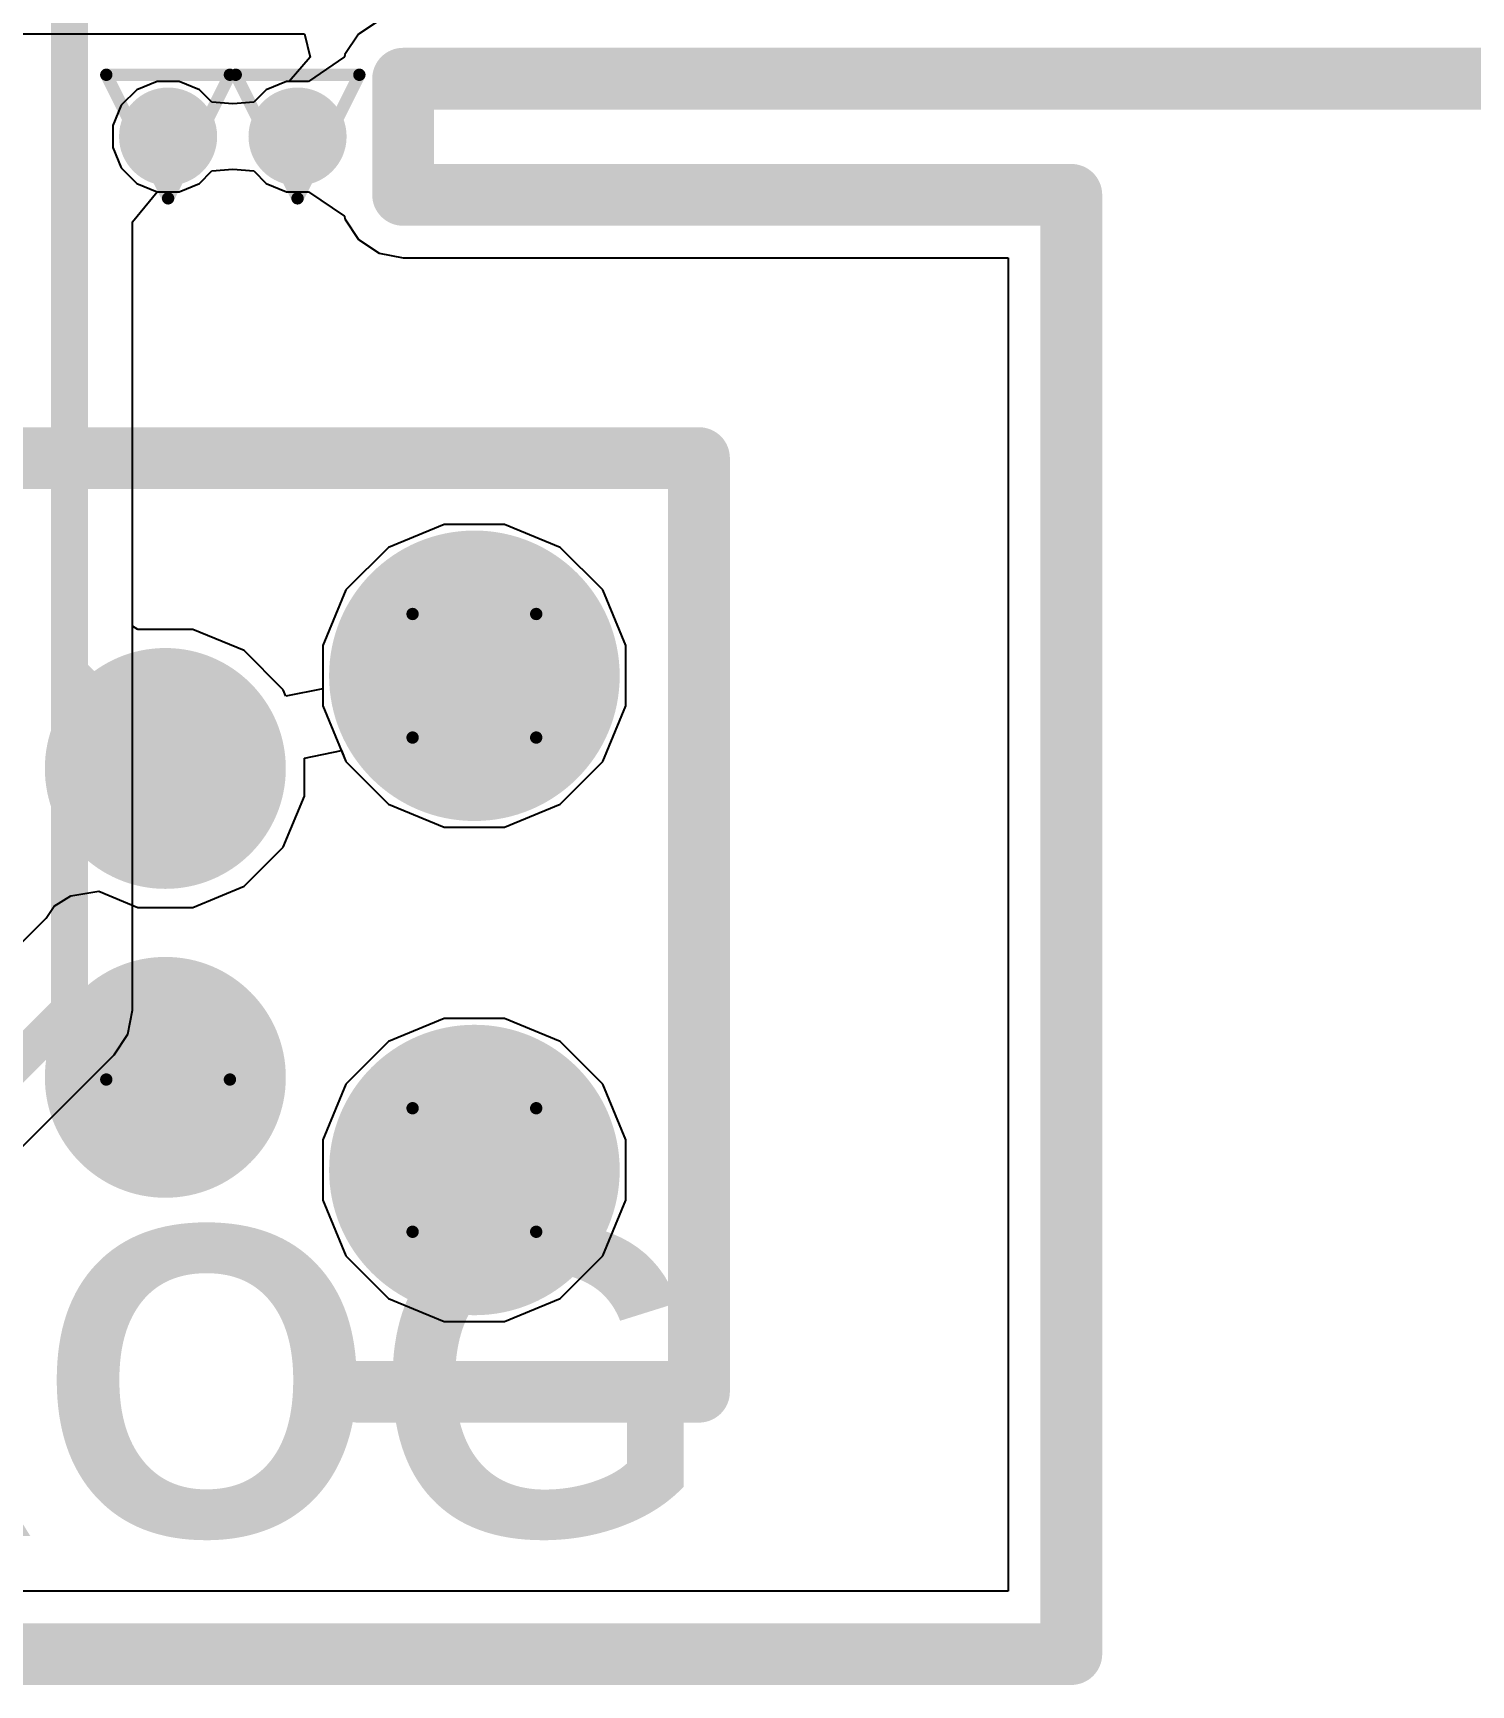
# Model space of a CAD drawing. Header units: inches. Extents: x -10 to 344, y -7 to 75.
# Drawn here: x 42.53 to 48.44, y -6.6 to 0.19 of the extents above; entities that cross this region are included whole.
import ezdxf

# ---------------------------------------------------------------- set-up
doc = ezdxf.new("R2010")
doc.units = ezdxf.units.IN
for name, color, linetype in [('Board Outline', 216, 'Continuous'), ('Bottom Layer', 5, 'Continuous'), ('Bottom Solder', 6, 'Continuous'), ('Drill Drawing', 1, 'Continuous'), ('Mid Layer 1', 16, 'Continuous'), ('Mid Layer 2', 76, 'Continuous'), ('Pad Holes', 156, 'Continuous'), ('Top Layer', 1, 'Continuous'), ('Top Overlay', 2, 'Continuous'), ('Top Paste', 8, 'Continuous'), ('Top Solder', 216, 'Continuous'), ('Via Holes', 16, 'Continuous')]:
    doc.layers.add(name, color=color, linetype=linetype)
doc.styles.add('Arial_Bold', font='', dxfattribs={"height": 0.2})
doc.styles.get('Arial_Bold').set_extended_font_data('Arial', bold=True)

# ---------------------------------------------------------------- blocks, each defined once
blk = doc.blocks.new('TC2030_IDC_NL__85')
at = {"layer": 'Bottom Solder'}
h = blk.add_hatch(color=6, dxfattribs=at)
edge = h.paths.add_edge_path()
edge.add_arc((2.54, 1.016), 0.5971, 0, 360)
h = blk.add_hatch(color=6, dxfattribs=at)
edge = h.paths.add_edge_path()
edge.add_arc((-2.54, 0), 0.5971, 0, 360)
h = blk.add_hatch(color=6, dxfattribs=at)
edge = h.paths.add_edge_path()
edge.add_arc((2.54, -1.016), 0.5971, 0, 360)
at = {"layer": 'Pad Holes'}
h = blk.add_hatch(color=7, dxfattribs=at)
edge = h.paths.add_edge_path()
edge.add_arc((2.54, 1.016), 0.4955, 0, 360)
h = blk.add_hatch(color=7, dxfattribs=at)
edge = h.paths.add_edge_path()
edge.add_arc((-2.54, 0), 0.4955, 0, 360)
h = blk.add_hatch(color=7, dxfattribs=at)
edge = h.paths.add_edge_path()
edge.add_arc((2.54, -1.016), 0.4955, 0, 360)
at = {"layer": 'Top Layer'}
h = blk.add_hatch(color=1, dxfattribs=at)
edge = h.paths.add_edge_path()
edge.add_arc((-1.27, 0.635), 0.3935, 0, 360)
h = blk.add_hatch(color=1, dxfattribs=at)
edge = h.paths.add_edge_path()
edge.add_arc((0, 0.635), 0.3935, 0, 360)
h = blk.add_hatch(color=1, dxfattribs=at)
edge = h.paths.add_edge_path()
edge.add_arc((1.27, 0.635), 0.3935, 0, 360)
h = blk.add_hatch(color=1, dxfattribs=at)
edge = h.paths.add_edge_path()
edge.add_arc((-1.27, -0.635), 0.3935, 0, 360)
h = blk.add_hatch(color=1, dxfattribs=at)
edge = h.paths.add_edge_path()
edge.add_arc((-1.27, -0.635), 0.3935, 0, 360)
h = blk.add_hatch(color=1, dxfattribs=at)
edge = h.paths.add_edge_path()
edge.add_arc((0, -0.635), 0.3935, 0, 360)
h = blk.add_hatch(color=1, dxfattribs=at)
edge = h.paths.add_edge_path()
edge.add_arc((1.27, -0.635), 0.3935, 0, 360)
at = {"layer": 'Top Paste'}
h = blk.add_hatch(color=8, dxfattribs=at)
edge = h.paths.add_edge_path()
edge.add_arc((-1.27, 0.635), 0.3935, 0, 360)
h = blk.add_hatch(color=8, dxfattribs=at)
edge = h.paths.add_edge_path()
edge.add_arc((0, 0.635), 0.3935, 0, 360)
h = blk.add_hatch(color=8, dxfattribs=at)
edge = h.paths.add_edge_path()
edge.add_arc((1.27, 0.635), 0.3935, 0, 360)
h = blk.add_hatch(color=8, dxfattribs=at)
edge = h.paths.add_edge_path()
edge.add_arc((-1.27, -0.635), 0.3935, 0, 360)
h = blk.add_hatch(color=8, dxfattribs=at)
edge = h.paths.add_edge_path()
edge.add_arc((-1.27, -0.635), 0.3935, 0, 360)
h = blk.add_hatch(color=8, dxfattribs=at)
edge = h.paths.add_edge_path()
edge.add_arc((0, -0.635), 0.3935, 0, 360)
h = blk.add_hatch(color=8, dxfattribs=at)
edge = h.paths.add_edge_path()
edge.add_arc((1.27, -0.635), 0.3935, 0, 360)
at = {"layer": 'Top Solder'}
h = blk.add_hatch(color=216, dxfattribs=at)
edge = h.paths.add_edge_path()
edge.add_arc((2.54, 1.016), 0.5971, 0, 360)
h = blk.add_hatch(color=216, dxfattribs=at)
edge = h.paths.add_edge_path()
edge.add_arc((-1.27, 0.635), 0.4951, 0, 360)
h = blk.add_hatch(color=216, dxfattribs=at)
edge = h.paths.add_edge_path()
edge.add_arc((0, 0.635), 0.4951, 0, 360)
h = blk.add_hatch(color=216, dxfattribs=at)
edge = h.paths.add_edge_path()
edge.add_arc((1.27, 0.635), 0.4951, 0, 360)
h = blk.add_hatch(color=216, dxfattribs=at)
edge = h.paths.add_edge_path()
edge.add_arc((-2.54, 0), 0.5971, 0, 360)
h = blk.add_hatch(color=216, dxfattribs=at)
edge = h.paths.add_edge_path()
edge.add_arc((-1.27, -0.635), 0.4951, 0, 360)
h = blk.add_hatch(color=216, dxfattribs=at)
edge = h.paths.add_edge_path()
edge.add_arc((-1.27, -0.635), 0.4951, 0, 360)
h = blk.add_hatch(color=216, dxfattribs=at)
edge = h.paths.add_edge_path()
edge.add_arc((0, -0.635), 0.4951, 0, 360)
h = blk.add_hatch(color=216, dxfattribs=at)
edge = h.paths.add_edge_path()
edge.add_arc((1.27, -0.635), 0.4951, 0, 360)
h = blk.add_hatch(color=216, dxfattribs=at)
edge = h.paths.add_edge_path()
edge.add_arc((2.54, -1.016), 0.5971, 0, 360)
at = {"layer": 'Top Overlay'}
for points in [[(-3.4789, -1.9276, 0.254, 0.254, 0), (-3.4789, 1.9109, 0.254, 0.254, 0)], [(-3.4789, 1.9109, 0.254, 0.254, 0), (3.4629, 1.9109, 0.254, 0.254, 0)], [(3.4629, -1.9276, 0.254, 0.254, 0), (3.4629, 1.9109, 0.254, 0.254, 0)]]:
    blk.add_lwpolyline(points, format="xyseb", dxfattribs=at)
for points in [[(-3.5424, 1.9109, 0.127, 0.127, 1), (-3.4154, 1.9109, 0.127, 0.127, 1)], [(-3.5424, 1.9109, 0.127, 0.127, 1), (-3.4154, 1.9109, 0.127, 0.127, 1)], [(3.3994, 1.9109, 0.127, 0.127, 1), (3.5264, 1.9109, 0.127, 0.127, 1)], [(3.3994, 1.9109, 0.127, 0.127, 1), (3.5264, 1.9109, 0.127, 0.127, 1)], [(-1.8694, -1.016, 0.254, 0.254, 1), (-2.1946, -1.016, 0.254, 0.254, 1)], [(-2.2581, -1.016, 0.127, 0.127, 1), (-2.1311, -1.016, 0.127, 0.127, 1)], [(-1.9329, -1.016, 0.127, 0.127, 1), (-1.8059, -1.016, 0.127, 0.127, 1)], [(-3.5424, -1.9276, 0.127, 0.127, 1), (-3.4154, -1.9276, 0.127, 0.127, 1)], [(3.3994, -1.9276, 0.127, 0.127, 1), (3.5264, -1.9276, 0.127, 0.127, 1)]]:
    blk.add_lwpolyline(points, format="xyseb", close=True, dxfattribs=at)

msp = doc.modelspace()

# ---------------------------------------------------------------- hatches: boundary and pattern name
at = {"layer": 'Bottom Layer'}
h = msp.add_hatch(color=5, dxfattribs=at)
edge = h.paths.add_edge_path()
edge.add_arc((43.0892, -4.1148), 0.2, 0, 360)
at = {"layer": 'Bottom Solder'}
h = msp.add_hatch(color=6, dxfattribs=at)
edge = h.paths.add_edge_path()
edge.add_arc((43.0892, -0.2379), 0.2016, 0, 360)
h = msp.add_hatch(color=6, dxfattribs=at)
edge = h.paths.add_edge_path()
edge.add_arc((43.6212, -0.2379), 0.2016, 0, 360)
at = {"layer": 'Mid Layer 1'}
h = msp.add_hatch(color=16, dxfattribs=at)
edge = h.paths.add_edge_path()
edge.add_arc((43.0892, -4.1148), 0.2, 0, 360)
at = {"layer": 'Mid Layer 2'}
h = msp.add_hatch(color=76, dxfattribs=at)
edge = h.paths.add_edge_path()
edge.add_arc((43.0892, -4.1148), 0.2, 0, 360)
at = {"layer": 'Pad Holes'}
h = msp.add_hatch(color=7, dxfattribs=at)
edge = h.paths.add_edge_path()
edge.add_arc((43.0892, -0.2379), 0.1, 0, 360)
h = msp.add_hatch(color=7, dxfattribs=at)
edge = h.paths.add_edge_path()
edge.add_arc((43.6212, -0.2379), 0.1, 0, 360)
at = {"layer": 'Top Layer'}
h = msp.add_hatch(color=1, dxfattribs=at)
edge = h.paths.add_edge_path()
edge.add_arc((43.0892, -4.1148), 0.2, 0, 360)
at = {"layer": 'Top Solder'}
h = msp.add_hatch(color=216, dxfattribs=at)
edge = h.paths.add_edge_path()
edge.add_arc((43.0892, -0.2379), 0.2016, 0, 360)
h = msp.add_hatch(color=216, dxfattribs=at)
edge = h.paths.add_edge_path()
edge.add_arc((43.6212, -0.2379), 0.2016, 0, 360)
at = {"layer": 'Via Holes'}
h = msp.add_hatch(color=7, dxfattribs=at)
edge = h.paths.add_edge_path()
edge.add_arc((43.0892, -4.1148), 0.1, 0, 360)

# ---------------------------------------------------------------- linework, layer by layer
at = {"layer": 'Board Outline'}
for points in [[(44.055, 0, 0.254, 0.254, 0), (60, 0, 0.254, 0.254, 0)], [(44.055, -0.4776, 0.254, 0.254, 0), (44.055, 0, 0.254, 0.254, 0)], [(44.055, -0.4776, 0.254, 0.254, 0), (46.8009, -0.4776, 0.254, 0.254, 0)], [(46.8009, -6.477, 0.254, 0.254, 0), (46.8009, -0.4776, 0.254, 0.254, 0)], [(36.8009, -6.477, 0.254, 0.254, 0), (46.8009, -6.477, 0.254, 0.254, 0)]]:
    msp.add_lwpolyline(points, format="xyseb", dxfattribs=at)
for points in [[(43.9915, 0, 0.127, 0.127, 1), (44.1185, 0, 0.127, 0.127, 1)], [(43.9915, 0, 0.127, 0.127, 1), (44.1185, 0, 0.127, 0.127, 1)], [(43.9915, -0.4776, 0.127, 0.127, 1), (44.1185, -0.4776, 0.127, 0.127, 1)], [(43.9915, -0.4776, 0.127, 0.127, 1), (44.1185, -0.4776, 0.127, 0.127, 1)], [(46.7374, -0.4776, 0.127, 0.127, 1), (46.8644, -0.4776, 0.127, 0.127, 1)], [(46.7374, -0.4776, 0.127, 0.127, 1), (46.8644, -0.4776, 0.127, 0.127, 1)], [(46.7374, -6.477, 0.127, 0.127, 1), (46.8644, -6.477, 0.127, 0.127, 1)], [(46.7374, -6.477, 0.127, 0.127, 1), (46.8644, -6.477, 0.127, 0.127, 1)]]:
    msp.add_lwpolyline(points, format="xyseb", close=True, dxfattribs=at)
at = {"layer": 'Bottom Layer'}
for p, q in [((43.2178, -0.4303), (43.269, -0.379)), ((43.269, -0.379), (43.3552, -0.3722)), ((43.3552, -0.3722), (43.4414, -0.379)), ((43.4414, -0.379), (43.4926, -0.4303)), ((42.943, -0.588), (43.044, -0.4649)), ((43.044, -0.4649), (43.1343, -0.4649)), ((43.1343, -0.4649), (43.2178, -0.4303)), ((43.4926, -0.4303), (43.5761, -0.4649)), ((43.5761, -0.4649), (43.6664, -0.4649)), ((43.6664, -0.4649), (43.8135, -0.5657)), ((42.943, -3.8296), (42.943, -0.588)), ((43.8135, -0.5657), (43.8157, -0.5767)), ((43.8157, -0.5767), (43.8719, -0.6607)), ((43.8719, -0.6607), (43.9559, -0.7169)), ((43.9559, -0.7169), (44.055, -0.7366)), ((44.055, -0.7366), (46.5419, -0.7366)), ((46.5419, -0.7366), (46.5419, -6.218)), ((44.2241, -1.8323), (43.9953, -1.927)), ((44.4717, -1.8323), (44.2241, -1.8323)), ((44.7005, -1.927), (44.4717, -1.8323)), ((43.9953, -1.927), (43.8202, -2.1021)), ((44.8756, -2.1021), (44.7005, -1.927)), ((43.8202, -2.1021), (43.7254, -2.3309)), ((44.9704, -2.3309), (44.8756, -2.1021)), ((43.7254, -2.3309), (43.7254, -2.5786)), ((44.9704, -2.5786), (44.9704, -2.3309)), ((43.7254, -2.5786), (43.8202, -2.8074)), ((44.8756, -2.8074), (44.9704, -2.5786)), ((43.8202, -2.8074), (43.9953, -2.9825)), ((44.7005, -2.9825), (44.8756, -2.8074)), ((43.9953, -2.9825), (44.2241, -3.0773)), ((44.4717, -3.0773), (44.7005, -2.9825)), ((44.2241, -3.0773), (44.4717, -3.0773)), ((42.9233, -3.9287), (42.943, -3.8296)), ((44.2241, -3.8643), (43.9953, -3.959)), ((44.4717, -3.8643), (44.2241, -3.8643)), ((44.7005, -3.959), (44.4717, -3.8643)), ((42.8671, -4.0127), (42.9233, -3.9287)), ((43.9953, -3.959), (43.8202, -4.1341)), ((44.8756, -4.1341), (44.7005, -3.959)), ((42.1787, -4.7011), (42.8671, -4.0127)), ((43.8202, -4.1341), (43.7254, -4.3629)), ((44.9704, -4.3629), (44.8756, -4.1341)), ((43.7254, -4.3629), (43.7254, -4.6106)), ((44.9704, -4.6106), (44.9704, -4.3629)), ((43.7254, -4.6106), (43.8202, -4.8394)), ((44.8756, -4.8394), (44.9704, -4.6106)), ((43.8202, -4.8394), (43.9953, -5.0145)), ((44.7005, -5.0145), (44.8756, -4.8394)), ((43.9953, -5.0145), (44.2241, -5.1093)), ((44.4717, -5.1093), (44.7005, -5.0145)), ((44.2241, -5.1093), (44.4717, -5.1093)), ((46.5419, -6.218), (37.0598, -6.218))]:
    msp.add_line(p, q, dxfattribs=at)
for points in [[(42.684, -3.8296, 0.1524, 0.1524, 0), (42.684, 0.3549, 0.1524, 0.1524, 0)], [(41.9956, -4.518, 0.1524, 0.1524, 0), (42.684, -3.8296, 0.1524, 0.1524, 0)]]:
    msp.add_lwpolyline(points, format="xyseb", dxfattribs=at)
msp.add_lwpolyline([(42.6459, -3.8296, 0.0762, 0.0762, 1), (42.7221, -3.8296, 0.0762, 0.0762, 1)], format="xyseb", close=True, dxfattribs=at)
msp.add_lwpolyline([(42.6459, -3.8296, 0.0762, 0.0762, 1), (42.7221, -3.8296, 0.0762, 0.0762, 1)], format="xyseb", close=True, dxfattribs=at)
at = {"layer": 'Drill Drawing'}
for points in [[(42.8352, 0.0161, 0.0508, 0.0508, 0), (43.3432, 0.0161, 0.0508, 0.0508, 0)], [(42.8352, 0.0161, 0.0508, 0.0508, 0), (43.0892, -0.4919, 0.0508, 0.0508, 0)], [(43.0892, -0.4919, 0.0508, 0.0508, 0), (43.3432, 0.0161, 0.0508, 0.0508, 0)], [(43.3672, 0.0161, 0.0508, 0.0508, 0), (43.8752, 0.0161, 0.0508, 0.0508, 0)], [(43.3672, 0.0161, 0.0508, 0.0508, 0), (43.6212, -0.4919, 0.0508, 0.0508, 0)], [(43.6212, -0.4919, 0.0508, 0.0508, 0), (43.8752, 0.0161, 0.0508, 0.0508, 0)], [(44.0939, -2.2008, 0.0508, 0.0508, 0), (44.6019, -2.2008, 0.0508, 0.0508, 0)], [(44.0939, -2.7088, 0.0508, 0.0508, 0), (44.0939, -2.2008, 0.0508, 0.0508, 0)], [(44.6019, -2.7088, 0.0508, 0.0508, 0), (44.6019, -2.2008, 0.0508, 0.0508, 0)], [(44.0939, -2.7088, 0.0508, 0.0508, 0), (44.6019, -2.7088, 0.0508, 0.0508, 0)], [(44.0939, -4.2328, 0.0508, 0.0508, 0), (44.6019, -4.2328, 0.0508, 0.0508, 0)], [(44.0939, -4.7408, 0.0508, 0.0508, 0), (44.0939, -4.2328, 0.0508, 0.0508, 0)], [(44.6019, -4.7408, 0.0508, 0.0508, 0), (44.6019, -4.2328, 0.0508, 0.0508, 0)], [(44.0939, -4.7408, 0.0508, 0.0508, 0), (44.6019, -4.7408, 0.0508, 0.0508, 0)]]:
    msp.add_lwpolyline(points, format="xyseb", dxfattribs=at)
for points in [[(42.8225, 0.0161, 0.0254, 0.0254, 1), (42.8479, 0.0161, 0.0254, 0.0254, 1)], [(42.8225, 0.0161, 0.0254, 0.0254, 1), (42.8479, 0.0161, 0.0254, 0.0254, 1)], [(43.3305, 0.0161, 0.0254, 0.0254, 1), (43.3559, 0.0161, 0.0254, 0.0254, 1)], [(43.3305, 0.0161, 0.0254, 0.0254, 1), (43.3559, 0.0161, 0.0254, 0.0254, 1)], [(43.3545, 0.0161, 0.0254, 0.0254, 1), (43.3799, 0.0161, 0.0254, 0.0254, 1)], [(43.3545, 0.0161, 0.0254, 0.0254, 1), (43.3799, 0.0161, 0.0254, 0.0254, 1)], [(43.8625, 0.0161, 0.0254, 0.0254, 1), (43.8879, 0.0161, 0.0254, 0.0254, 1)], [(43.8625, 0.0161, 0.0254, 0.0254, 1), (43.8879, 0.0161, 0.0254, 0.0254, 1)], [(43.0765, -0.4919, 0.0254, 0.0254, 1), (43.1019, -0.4919, 0.0254, 0.0254, 1)], [(43.0765, -0.4919, 0.0254, 0.0254, 1), (43.1019, -0.4919, 0.0254, 0.0254, 1)], [(43.6085, -0.4919, 0.0254, 0.0254, 1), (43.6339, -0.4919, 0.0254, 0.0254, 1)], [(43.6085, -0.4919, 0.0254, 0.0254, 1), (43.6339, -0.4919, 0.0254, 0.0254, 1)], [(44.0812, -2.2008, 0.0254, 0.0254, 1), (44.1066, -2.2008, 0.0254, 0.0254, 1)], [(44.0812, -2.2008, 0.0254, 0.0254, 1), (44.1066, -2.2008, 0.0254, 0.0254, 1)], [(44.5892, -2.2008, 0.0254, 0.0254, 1), (44.6146, -2.2008, 0.0254, 0.0254, 1)], [(44.5892, -2.2008, 0.0254, 0.0254, 1), (44.6146, -2.2008, 0.0254, 0.0254, 1)], [(44.0812, -2.7088, 0.0254, 0.0254, 1), (44.1066, -2.7088, 0.0254, 0.0254, 1)], [(44.0812, -2.7088, 0.0254, 0.0254, 1), (44.1066, -2.7088, 0.0254, 0.0254, 1)], [(44.5892, -2.7088, 0.0254, 0.0254, 1), (44.6146, -2.7088, 0.0254, 0.0254, 1)], [(44.5892, -2.7088, 0.0254, 0.0254, 1), (44.6146, -2.7088, 0.0254, 0.0254, 1)], [(43.3432, -4.1148, 0.0508, 0.0508, 1), (42.8352, -4.1148, 0.0508, 0.0508, 1)], [(42.8225, -4.1148, 0.0254, 0.0254, 1), (42.8479, -4.1148, 0.0254, 0.0254, 1)], [(43.3305, -4.1148, 0.0254, 0.0254, 1), (43.3559, -4.1148, 0.0254, 0.0254, 1)], [(44.0812, -4.2328, 0.0254, 0.0254, 1), (44.1066, -4.2328, 0.0254, 0.0254, 1)], [(44.0812, -4.2328, 0.0254, 0.0254, 1), (44.1066, -4.2328, 0.0254, 0.0254, 1)], [(44.5892, -4.2328, 0.0254, 0.0254, 1), (44.6146, -4.2328, 0.0254, 0.0254, 1)], [(44.5892, -4.2328, 0.0254, 0.0254, 1), (44.6146, -4.2328, 0.0254, 0.0254, 1)], [(44.0812, -4.7408, 0.0254, 0.0254, 1), (44.1066, -4.7408, 0.0254, 0.0254, 1)], [(44.0812, -4.7408, 0.0254, 0.0254, 1), (44.1066, -4.7408, 0.0254, 0.0254, 1)], [(44.5892, -4.7408, 0.0254, 0.0254, 1), (44.6146, -4.7408, 0.0254, 0.0254, 1)], [(44.5892, -4.7408, 0.0254, 0.0254, 1), (44.6146, -4.7408, 0.0254, 0.0254, 1)]]:
    msp.add_lwpolyline(points, format="xyseb", close=True, dxfattribs=at)
at = {"layer": 'Mid Layer 1'}
for p, q in [((43.9559, 0.2392), (43.8719, 0.1831)), ((43.8719, 0.1831), (43.8157, 0.0991)), ((43.8138, 0.0897), (43.6664, -0.0109)), ((43.8157, 0.0991), (43.8138, 0.0897)), ((42.9606, -0.0454), (42.8968, -0.1093)), ((43.044, -0.0109), (42.9606, -0.0454)), ((43.1343, -0.0109), (43.044, -0.0109)), ((43.2178, -0.0454), (43.1343, -0.0109)), ((43.269, -0.0967), (43.2178, -0.0454)), ((43.4926, -0.0454), (43.4414, -0.0967)), ((43.5761, -0.0109), (43.4926, -0.0454)), ((43.6664, -0.0109), (43.5761, -0.0109)), ((42.8968, -0.1093), (42.8622, -0.1927)), ((43.3552, -0.1035), (43.269, -0.0967)), ((43.4414, -0.0967), (43.3552, -0.1035)), ((42.8622, -0.1927), (42.8622, -0.283)), ((42.8622, -0.283), (42.8968, -0.3664)), ((42.8968, -0.3664), (42.9606, -0.4303)), ((43.2178, -0.4303), (43.269, -0.379)), ((43.269, -0.379), (43.3552, -0.3722)), ((43.3552, -0.3722), (43.4414, -0.379)), ((43.4414, -0.379), (43.4926, -0.4303)), ((42.9606, -0.4303), (43.044, -0.4649)), ((43.044, -0.4649), (43.1343, -0.4649)), ((43.1343, -0.4649), (43.2178, -0.4303)), ((43.4926, -0.4303), (43.5761, -0.4649)), ((43.5761, -0.4649), (43.6664, -0.4649)), ((43.6664, -0.4649), (43.8135, -0.5657)), ((43.8135, -0.5657), (43.8157, -0.5767)), ((43.8157, -0.5767), (43.8719, -0.6607)), ((43.8719, -0.6607), (43.9559, -0.7169)), ((43.9559, -0.7169), (44.055, -0.7366)), ((44.055, -0.7366), (46.5419, -0.7366)), ((46.5419, -0.7366), (46.5419, -6.218)), ((44.2241, -1.8323), (43.9953, -1.927)), ((44.4717, -1.8323), (44.2241, -1.8323)), ((44.7005, -1.927), (44.4717, -1.8323)), ((43.9953, -1.927), (43.8202, -2.1021)), ((44.8756, -2.1021), (44.7005, -1.927)), ((43.8202, -2.1021), (43.7254, -2.3309)), ((44.9704, -2.3309), (44.8756, -2.1021)), ((43.7254, -2.3309), (43.7254, -2.5786)), ((44.9704, -2.5786), (44.9704, -2.3309)), ((43.7254, -2.5786), (43.8202, -2.8074)), ((44.8756, -2.8074), (44.9704, -2.5786)), ((43.8202, -2.8074), (43.9953, -2.9825)), ((44.7005, -2.9825), (44.8756, -2.8074)), ((43.9953, -2.9825), (44.2241, -3.0773)), ((44.4717, -3.0773), (44.7005, -2.9825)), ((44.2241, -3.0773), (44.4717, -3.0773)), ((44.2241, -3.8643), (43.9953, -3.959)), ((44.4717, -3.8643), (44.2241, -3.8643)), ((44.7005, -3.959), (44.4717, -3.8643)), ((43.9953, -3.959), (43.8202, -4.1341)), ((44.8756, -4.1341), (44.7005, -3.959)), ((43.8202, -4.1341), (43.7254, -4.3629)), ((44.9704, -4.3629), (44.8756, -4.1341)), ((43.7254, -4.3629), (43.7254, -4.6106)), ((44.9704, -4.6106), (44.9704, -4.3629)), ((43.7254, -4.6106), (43.8202, -4.8394)), ((44.8756, -4.8394), (44.9704, -4.6106)), ((43.8202, -4.8394), (43.9953, -5.0145)), ((44.7005, -5.0145), (44.8756, -4.8394)), ((43.9953, -5.0145), (44.2241, -5.1093)), ((44.4717, -5.1093), (44.7005, -5.0145)), ((44.2241, -5.1093), (44.4717, -5.1093)), ((46.5419, -6.218), (37.0598, -6.218))]:
    msp.add_line(p, q, dxfattribs=at)
at = {"layer": 'Mid Layer 2'}
for p, q in [((40.5636, 0.184), (43.6492, 0.184)), ((43.6492, 0.184), (43.6729, 0.0886)), ((43.6729, 0.0886), (43.5872, -0.0109)), ((42.9606, -0.0454), (42.8968, -0.1093)), ((43.044, -0.0109), (42.9606, -0.0454)), ((43.1343, -0.0109), (43.044, -0.0109)), ((43.2178, -0.0454), (43.1343, -0.0109)), ((43.269, -0.0967), (43.2178, -0.0454)), ((43.4926, -0.0454), (43.4414, -0.0967)), ((43.5761, -0.0109), (43.4926, -0.0454)), ((43.5872, -0.0109), (43.5761, -0.0109)), ((42.8968, -0.1093), (42.8622, -0.1927)), ((43.3552, -0.1035), (43.269, -0.0967)), ((43.4414, -0.0967), (43.3552, -0.1035)), ((42.8622, -0.1927), (42.8622, -0.283)), ((42.8622, -0.283), (42.8968, -0.3664)), ((42.8968, -0.3664), (42.9606, -0.4303)), ((43.2178, -0.4303), (43.269, -0.379)), ((43.269, -0.379), (43.3552, -0.3722)), ((43.3552, -0.3722), (43.4414, -0.379)), ((43.4414, -0.379), (43.4926, -0.4303)), ((42.9606, -0.4303), (43.044, -0.4649)), ((43.044, -0.4649), (43.1343, -0.4649)), ((43.1343, -0.4649), (43.2178, -0.4303)), ((43.4926, -0.4303), (43.5761, -0.4649)), ((43.5761, -0.4649), (43.6664, -0.4649)), ((43.6664, -0.4649), (43.8135, -0.5657)), ((43.8135, -0.5657), (43.8157, -0.5767)), ((43.8157, -0.5767), (43.8719, -0.6607)), ((43.8719, -0.6607), (43.9559, -0.7169)), ((43.9559, -0.7169), (44.055, -0.7366)), ((44.055, -0.7366), (46.5419, -0.7366)), ((46.5419, -0.7366), (46.5419, -6.218)), ((44.2241, -1.8323), (43.9953, -1.927)), ((44.4717, -1.8323), (44.2241, -1.8323)), ((44.7005, -1.927), (44.4717, -1.8323)), ((43.9953, -1.927), (43.8202, -2.1021)), ((44.8756, -2.1021), (44.7005, -1.927)), ((43.8202, -2.1021), (43.7254, -2.3309)), ((44.9704, -2.3309), (44.8756, -2.1021)), ((43.7254, -2.3309), (43.7254, -2.5786)), ((44.9704, -2.5786), (44.9704, -2.3309)), ((43.7254, -2.5786), (43.8202, -2.8074)), ((44.8756, -2.8074), (44.9704, -2.5786)), ((43.8202, -2.8074), (43.9953, -2.9825)), ((44.7005, -2.9825), (44.8756, -2.8074)), ((43.9953, -2.9825), (44.2241, -3.0773)), ((44.4717, -3.0773), (44.7005, -2.9825)), ((44.2241, -3.0773), (44.4717, -3.0773)), ((44.2241, -3.8643), (43.9953, -3.959)), ((44.4717, -3.8643), (44.2241, -3.8643)), ((44.7005, -3.959), (44.4717, -3.8643)), ((43.9953, -3.959), (43.8202, -4.1341)), ((44.8756, -4.1341), (44.7005, -3.959)), ((43.8202, -4.1341), (43.7254, -4.3629)), ((44.9704, -4.3629), (44.8756, -4.1341)), ((43.7254, -4.3629), (43.7254, -4.6106)), ((44.9704, -4.6106), (44.9704, -4.3629)), ((43.7254, -4.6106), (43.8202, -4.8394)), ((44.8756, -4.8394), (44.9704, -4.6106)), ((43.8202, -4.8394), (43.9953, -5.0145)), ((44.7005, -5.0145), (44.8756, -4.8394)), ((43.9953, -5.0145), (44.2241, -5.1093)), ((44.4717, -5.1093), (44.7005, -5.0145)), ((44.2241, -5.1093), (44.4717, -5.1093)), ((46.5419, -6.218), (37.0598, -6.218))]:
    msp.add_line(p, q, dxfattribs=at)
at = {"layer": 'Top Layer'}
for p, q in [((43.2178, -0.4303), (43.269, -0.379)), ((43.269, -0.379), (43.3552, -0.3722)), ((43.3552, -0.3722), (43.4414, -0.379)), ((43.4414, -0.379), (43.4926, -0.4303)), ((42.943, -0.588), (43.044, -0.4649)), ((43.044, -0.4649), (43.1343, -0.4649)), ((43.1343, -0.4649), (43.2178, -0.4303)), ((43.4926, -0.4303), (43.5761, -0.4649)), ((43.5761, -0.4649), (43.6664, -0.4649)), ((43.6664, -0.4649), (43.8135, -0.5657)), ((42.943, -2.2502), (42.943, -0.588)), ((43.8135, -0.5657), (43.8157, -0.5767)), ((43.8157, -0.5767), (43.8719, -0.6607)), ((43.8719, -0.6607), (43.9559, -0.7169)), ((43.9559, -0.7169), (44.055, -0.7366)), ((44.055, -0.7366), (46.5419, -0.7366)), ((46.5419, -0.7366), (46.5419, -6.218)), ((44.2241, -1.8323), (43.9953, -1.927)), ((44.4717, -1.8323), (44.2241, -1.8323)), ((44.7005, -1.927), (44.4717, -1.8323)), ((43.9953, -1.927), (43.8202, -2.1021)), ((44.8756, -2.1021), (44.7005, -1.927)), ((43.8202, -2.1021), (43.7254, -2.3309)), ((44.9704, -2.3309), (44.8756, -2.1021)), ((42.9643, -2.2645), (42.943, -2.2502)), ((43.1915, -2.2645), (42.9643, -2.2645)), ((43.4015, -2.3514), (43.1915, -2.2645)), ((43.5622, -2.5121), (43.4015, -2.3514)), ((43.7254, -2.3309), (43.7254, -2.5079)), ((44.9704, -2.5786), (44.9704, -2.3309)), ((43.573, -2.5382), (43.5622, -2.5121)), ((43.7254, -2.5079), (43.573, -2.5382)), ((44.8756, -2.8074), (44.9704, -2.5786)), ((43.6492, -2.7929), (43.8016, -2.7625)), ((43.8016, -2.7625), (43.8202, -2.8074)), ((43.6492, -2.9494), (43.6492, -2.7929)), ((43.8202, -2.8074), (43.9953, -2.9825)), ((44.7005, -2.9825), (44.8756, -2.8074)), ((43.5622, -3.1594), (43.6492, -2.9494)), ((43.9953, -2.9825), (44.2241, -3.0773)), ((44.4717, -3.0773), (44.7005, -2.9825)), ((44.2241, -3.0773), (44.4717, -3.0773)), ((43.4015, -3.3201), (43.5622, -3.1594)), ((43.1915, -3.4071), (43.4015, -3.3201)), ((42.6206, -3.4019), (42.6898, -3.3595)), ((42.6898, -3.3595), (42.8045, -3.3409)), ((42.8045, -3.3409), (42.9643, -3.4071)), ((42.3848, -3.6539), (42.5877, -3.451)), ((42.5877, -3.451), (42.6206, -3.4019)), ((42.9643, -3.4071), (43.1915, -3.4071)), ((44.2241, -3.8643), (43.9953, -3.959)), ((44.4717, -3.8643), (44.2241, -3.8643)), ((44.7005, -3.959), (44.4717, -3.8643)), ((43.9953, -3.959), (43.8202, -4.1341)), ((44.8756, -4.1341), (44.7005, -3.959)), ((43.8202, -4.1341), (43.7254, -4.3629)), ((44.9704, -4.3629), (44.8756, -4.1341)), ((43.7254, -4.3629), (43.7254, -4.6106)), ((44.9704, -4.6106), (44.9704, -4.3629)), ((43.7254, -4.6106), (43.8202, -4.8394)), ((44.8756, -4.8394), (44.9704, -4.6106)), ((43.8202, -4.8394), (43.9953, -5.0145)), ((44.7005, -5.0145), (44.8756, -4.8394)), ((43.9953, -5.0145), (44.2241, -5.1093)), ((44.4717, -5.1093), (44.7005, -5.0145)), ((44.2241, -5.1093), (44.4717, -5.1093)), ((46.5419, -6.218), (37.0598, -6.218))]:
    msp.add_line(p, q, dxfattribs=at)
for points in [[(42.684, -2.4419, 0.1524, 0.1524, 0), (42.684, 4.8641, 0.1524, 0.1524, 0)], [(42.684, -2.4419, 0.1524, 0.1524, 0), (43.0779, -2.8358, 0.1524, 0.1524, 0)], [(43.0779, -4.1058, 0.254, 0.254, 0), (43.0869, -4.1148, 0.254, 0.254, 0)], [(43.0869, -4.1148, 0.254, 0.254, 0), (43.0892, -4.1148, 0.254, 0.254, 0)]]:
    msp.add_lwpolyline(points, format="xyseb", dxfattribs=at)
for points in [[(42.6459, -2.4419, 0.0762, 0.0762, 1), (42.7221, -2.4419, 0.0762, 0.0762, 1)], [(42.6459, -2.4419, 0.0762, 0.0762, 1), (42.7221, -2.4419, 0.0762, 0.0762, 1)], [(43.0398, -2.8358, 0.0762, 0.0762, 1), (43.116, -2.8358, 0.0762, 0.0762, 1)], [(43.0144, -4.1058, 0.127, 0.127, 1), (43.1414, -4.1058, 0.127, 0.127, 1)], [(43.0234, -4.1148, 0.127, 0.127, 1), (43.1504, -4.1148, 0.127, 0.127, 1)], [(43.0234, -4.1148, 0.127, 0.127, 1), (43.1504, -4.1148, 0.127, 0.127, 1)], [(43.0257, -4.1148, 0.127, 0.127, 1), (43.1527, -4.1148, 0.127, 0.127, 1)]]:
    msp.add_lwpolyline(points, format="xyseb", close=True, dxfattribs=at)
at = {"layer": 'Top Overlay'}
msp.add_lwpolyline([(43.8706, -5.3984, 0.254, 0.254, 0), (45.2708, -5.3984, 0.254, 0.254, 0)], format="xyseb", dxfattribs=at)
for points in [[(43.8071, -5.3984, 0.127, 0.127, 1), (43.9341, -5.3984, 0.127, 0.127, 1)], [(45.2073, -5.3984, 0.127, 0.127, 1), (45.3343, -5.3984, 0.127, 0.127, 1)]]:
    msp.add_lwpolyline(points, format="xyseb", close=True, dxfattribs=at)

# ---------------------------------------------------------------- block references
msp.add_blockref('TC2030_IDC_NL__85', (41.8079, -3.4708))

# ---------------------------------------------------------------- texts
at = {"layer": 'Top Overlay', "style": 'Arial_Bold'}
msp.add_text('PROG', height=1.27, rotation=360, dxfattribs=at).set_placement((40.0945, -5.9909))

doc.saveas('drawing.dxf')
